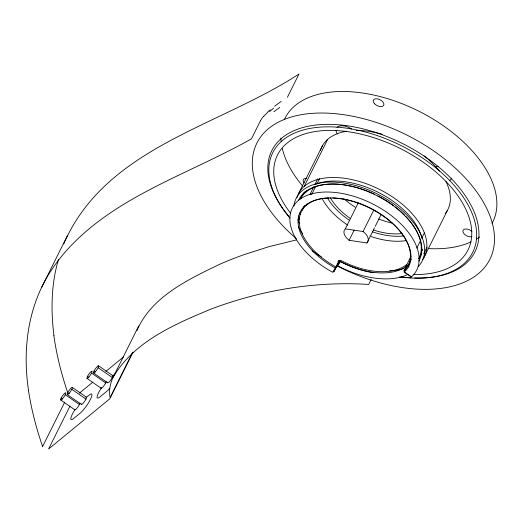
<?xml version="1.0" encoding="UTF-8"?>
<svg xmlns="http://www.w3.org/2000/svg" width="523" height="523" viewBox="0 0 523 523"><rect width="100%" height="100%" fill="white"/><g stroke="black" fill="none" stroke-linecap="round" stroke-linejoin="round"><path stroke-width="0.78" d="M58.432 259.591C51.162 284.12 50.79 310.172 53.928 335.413L53.954 335.629M407.012 264.618L403.848 271.038A59.818 34.054 26.5 0 0 395.793 226.433A59.818 34.054 26.5 0 0 332.706 197.942M136.882 330.771C151.304 296.646 188.162 279.55 219.627 264.318A674.062 383.732 26.5 0 1 243.228 254.93L268.881 246.693L296.247 239.952M63.793 243.96L64.336 242.495C106.954 146.97 219.065 126.461 299.012 73.972L287.395 97.271M138.752 325.836L112.935 377.613C110.098 383.804 108.666 390.786 110.131 397.532L132.306 353.045M41.48 287.702L67.297 235.925M42.572 446.603L64.754 402.115M70.03 406.005L48.58 449.028L109.732 398.833L132.999 352.162M260.48 120.715L251.445 138.837C212.07 161.084 169.687 177.487 130.58 200.231C99.618 218.294 70.285 240.926 50.62 271.352C27.791 306.334 22.312 349.979 28.595 390.674M298.993 192.758L322.456 145.708M304.229 186.391L327.686 139.334M305.648 192.372L306.537 190.588M301.921 210.579L304.438 205.526M309.838 194.693L313.8 186.75M314.879 184.586L317.755 178.807M306.197 205.474L306.916 204.022M311.61 194.608L315.585 186.639M317.03 183.743L319.56 178.67M358.294 202.813L345.311 228.852L363.093 231.519A13.114 7.466 26.5 0 1 366.943 242.986L349.116 240.286L354.169 230.159M363.093 231.519L373.912 209.815M366.943 242.986L369.826 237.194M370.552 235.749L374.52 227.793M375.239 226.348L381.012 214.77M371.219 279.367L368.689 284.44C315.578 281.034 261.984 290.082 212.201 308.622C175.238 323.914 133.855 341.408 112.935 377.613M406.992 264.305L410.986 256.296M406.809 266.573L404.174 271.862L407.424 274.065M408.13 265.56L411.379 259.029M416.798 248.144L420.767 240.162M421.852 237.985L424.375 232.905M423.715 253.799L426.964 247.281M423.892 257.558L447.355 210.508M267.972 111.785L270.247 109.758M406.678 264.475L406.737 264.429A59.818 34.054 26.5 0 1 341.022 260.513M79.437 393.113L92.676 382.248M105.914 371.376L123.565 356.889M86.19 397.506L89.185 395.055A12.317 2.504 -55.2 0 1 90.42 399.389A12.317 2.504 -55.2 0 1 80.15 413.177L73.573 418.57A12.317 2.504 -55.2 0 1 75.05 409.548M112.497 375.919L115.485 373.468M274.621 106.208L281.204 101.403M409.019 266.933L407.064 265.612A60.694 34.551 26.5 0 1 340.44 261.585L337.766 265.841A69.494 39.558 26.5 0 0 408.149 274.359M407.142 265.913L408.443 266.789M408.725 274.948L411.326 276.713M98.612 365.819L112.765 375.645M98.128 367.715L112.282 377.534M94.016 371.088L95.304 371.984M107.679 382.803L93.525 372.984M91.551 373.115L105.705 382.934M87.439 376.488L88.727 377.377M101.109 388.203L86.955 378.384M72.311 387.412L86.465 397.232M71.821 389.308L85.975 399.127M67.715 392.675L69.003 393.571M67.225 394.571L81.379 404.397M65.251 394.702L79.404 404.521M61.139 398.075L62.427 398.971M60.648 399.971L74.802 409.79M479.637 236.965A116.113 66.101 26.5 0 1 476.499 239.011M471.053 241.874A116.113 66.101 26.5 0 1 428.049 248.562M302.752 186.149A116.113 66.101 26.5 0 1 282.302 148.46M281.113 141.328A116.113 66.101 26.5 0 1 280.897 138.164M284.362 119.584A116.113 66.101 26.5 0 1 418.55 111.059A116.113 66.101 26.5 0 1 492.038 223.373M471.857 236.677A5.805 3.308 26.5 0 1 464.352 234.114A5.805 3.308 26.5 0 1 464.444 229.205A5.805 3.308 26.5 0 1 471.949 231.441M304.144 182.906A5.805 3.308 26.5 0 1 306.687 178.278M337.446 133.914A11.081 6.309 26.5 0 1 336.06 130.515M337.008 127.468A11.081 6.309 26.5 0 1 351.665 129.116M451.441 178.095A11.081 6.309 26.5 0 1 449.46 180.67M436.012 166.543A11.081 6.309 26.5 0 1 438.601 166.641M273.817 111.778A135.274 20.998 -44 0 1 279.766 107.444M269.574 111.589A52.411 12.166 -49 0 1 273.745 108.117M263.821 116.263A18.959 5.119 -50.8 0 1 267.887 112.144M263.769 116.093A10.44 3.02 -51.2 0 0 262.631 117.459L261.337 119.224A6.132 1.811 -51.1 0 0 260.48 120.715M42.657 446.616A588.983 335.295 26.5 0 1 28.504 390.655M67.8 392.838A585.538 333.334 26.5 0 1 53.843 335.603M296.319 238.612A130.188 74.116 26.5 0 1 317.075 113.099A130.188 74.116 26.5 0 1 494.052 231.97A130.188 74.116 26.5 0 1 336.302 265.468M321.266 256.845A130.188 74.116 26.5 0 1 312.146 250.824M288.859 216.424A113.478 64.597 26.5 0 1 317.134 124.892A113.478 64.597 26.5 0 1 466.934 198.184A113.478 64.597 26.5 0 1 414.674 277.981M411.065 277.811A113.478 64.597 26.5 0 1 401.795 276.935M349.103 240.299A13.114 7.466 26.5 0 1 345.291 228.839M101.357 387.955A12.317 2.504 -55.2 0 0 99.873 396.983L106.45 391.59A12.317 2.504 -55.2 0 0 109.595 388.406M373.226 272.751A66.323 37.761 26.5 0 1 338.466 260.467M299.398 219.13A66.323 37.761 26.5 0 1 298.561 215.953M300.418 198.923A66.323 37.761 26.5 0 1 374.213 194.053M377.835 195.837A66.323 37.761 26.5 0 1 393.414 205.526M395.277 206.945A66.323 37.761 26.5 0 1 404.338 214.946M405.861 216.515A66.323 37.761 26.5 0 1 418.727 258.905M421.773 252.086A66.323 37.761 26.5 0 1 418.773 258.284M404.057 268.456A66.323 37.761 26.5 0 1 389.485 270.822M300.346 214.24A66.323 37.761 26.5 0 1 300.045 212.979M300.777 198.472A66.323 37.761 26.5 0 1 304.621 191.928M315.546 184.338A66.323 37.761 26.5 0 1 378.6 192.497A66.323 37.761 26.5 0 1 421.924 238.266M422.414 249.353A66.323 37.761 26.5 0 1 422.133 250.733M297.018 197.413A70.37 40.062 26.5 0 1 378.907 189.104A70.37 40.062 26.5 0 1 422.682 259.48M299.411 219.582A70.37 40.062 26.5 0 1 298.829 218.202M445.956 181.605A70.37 40.062 26.5 0 1 445.256 213.613M392.322 223.21A70.37 40.062 26.5 0 1 378.678 219.032M355.202 207.219A70.37 40.062 26.5 0 1 343.846 198.845M320.481 150.363A70.37 40.062 26.5 0 1 346.599 131.24M356.163 130.449A70.37 40.062 26.5 0 1 382.254 134.254M424.075 155.815A70.37 40.062 26.5 0 1 439.359 171.184M329.052 197.949A59.818 34.054 26.5 0 0 299.306 223.563A59.818 34.054 26.5 0 0 335.884 266.939L338.852 260.984A1.719 1.392 31 0 1 340.231 260.291L340.244 260.277A1.752 1.412 30.6 0 1 340.65 260.356M406.168 240.6A59.818 34.054 26.5 0 1 369.768 236.076M347.762 225.112A59.818 34.054 26.5 0 1 322.011 198.374M290.082 218.143A111.713 63.597 26.5 0 1 320.998 127.063A111.713 63.597 26.5 0 1 468.817 206.382A111.713 63.597 26.5 0 1 399.605 276.909M290.494 213.096A106.437 60.596 26.5 0 1 322.377 130.704A106.437 60.596 26.5 0 1 460.717 200.028A106.437 60.596 26.5 0 1 413.137 274.555M402.056 233.546A52.777 30.046 26.5 0 1 373.415 229.989M350.397 218.522A52.777 30.046 26.5 0 1 330.327 197.818M403.848 235.912A56.294 32.047 26.5 0 1 372.428 231.813M349.024 220.052A56.294 32.047 26.5 0 1 327.555 198.132M112.184 375.736A4.4 0.896 -55.2 0 1 110.954 379.737A4.4 0.896 -55.2 0 1 107.64 382.28M86.001 397.258A4.4 0.896 -55.2 0 1 84.654 401.324A4.4 0.896 -55.2 0 1 81.32 404.004M106.228 381.568A4.4 0.896 -55.2 0 1 103.247 386.615A4.4 0.896 -55.2 0 1 101.07 387.674M79.954 403.017A4.4 0.896 -55.2 0 1 77.038 408.09A4.4 0.896 -55.2 0 1 74.763 409.267M293.906 206.055A70.37 40.062 26.5 0 1 376.076 193.353A70.37 40.062 26.5 0 1 418.25 266.684M338.459 264.076A70.37 40.062 26.5 0 1 337.191 263.389M302.693 233.833A70.37 40.062 26.5 0 1 298.535 226.989M298.535 200.355A67.382 38.356 26.5 0 1 376.933 195.68A67.382 38.356 26.5 0 1 418.714 261.167M339.76 262.834A67.382 38.356 26.5 0 1 337.897 261.833M299.509 223.707A67.382 38.356 26.5 0 1 297.966 219.464M336.675 266.07L333.7 272.025L339.349 261.82L336.675 266.07M335.282 268.005L332.608 272.254A69.494 39.558 26.5 0 1 294.841 204.094A69.494 39.558 26.5 0 1 382.339 209.37A69.494 39.558 26.5 0 1 411.398 277.013L404.246 272.163A60.694 34.551 26.5 0 0 378.783 213.109A60.694 34.551 26.5 0 0 302.412 208.5A60.694 34.551 26.5 0 0 335.282 268.005M374.475 103.717A5.805 3.308 26.5 0 0 383.666 105.43A5.805 3.308 26.5 0 0 377.554 98.867A5.805 3.308 26.5 0 0 374.475 103.717M95.454 371.65A4.4 0.896 -55.2 0 0 98.579 365.793A4.4 0.896 -55.2 0 0 94.186 370.768A4.4 0.896 -55.2 0 0 95.454 371.65M69.147 393.244A4.4 0.896 -55.2 0 0 72.279 387.38A4.4 0.896 -55.2 0 0 67.879 392.355A4.4 0.896 -55.2 0 0 69.147 393.244M88.877 377.05A4.4 0.896 -55.2 0 0 92.002 371.186A4.4 0.896 -55.2 0 0 87.609 376.161A4.4 0.896 -55.2 0 0 88.877 377.05M62.577 398.637A4.4 0.896 -55.2 0 0 65.702 392.773A4.4 0.896 -55.2 0 0 61.309 397.755A4.4 0.896 -55.2 0 0 62.577 398.637"/></g></svg>
